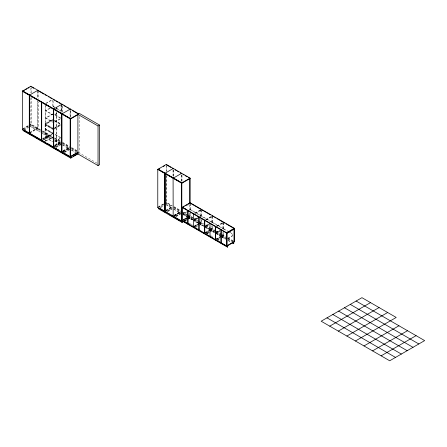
<?xml version="1.0" encoding="UTF-8"?>
<svg xmlns="http://www.w3.org/2000/svg" width="447" height="447" viewBox="0 0 447 447"><rect width="100%" height="100%" fill="white"/><g stroke="black" fill="none" stroke-linecap="round" stroke-linejoin="round"><path stroke-width="0.34" stroke-dasharray="2.23 1.68" d="M45.98 103.184L52.243 99.569M45.717 103.687L52.55 99.742M49.701 108.213L45.717 110.515L53.668 115.102M50.271 108.241L45.717 110.867L52.534 114.806M22.624 128.814L28.524 125.406M29.111 125.065L30.882 124.042L40.291 129.479M22.624 129.166L28.524 125.763M28.831 125.585L31.189 124.221L31.189 97.161M23.445 129.049L28.614 126.065M23.713 129.926L28.301 127.272M24.021 130.105L28.614 127.451M52.55 113.929L45.717 117.874L53.668 122.461M53.12 113.957L45.717 118.231L52.534 122.165M54.808 114.443L57.652 112.8M54.808 114.801L58.222 112.828M29.904 132.334L37.576 127.909L37.576 100.849M53.668 129.328L45.102 124.383L45.102 123.668L52.807 119.22M29.625 132.854L37.883 128.088M52.807 119.572L45.102 124.026L53.668 128.971M29.625 133.212L38.191 128.267L38.191 101.899M45.102 124.383L52.807 119.93M52.55 120.439L45.717 124.383L45.717 141.157L45.41 140.978L45.41 124.205M53.595 133.776L45.102 128.87L45.102 124.914L45.41 124.735L53.908 129.641M54.808 121.807L61.066 118.187L54.819 114.583M54.808 122.16L61.066 118.544L54.819 114.94M45.102 128.87L45.41 128.691L52.774 132.943M53.595 138.268L45.102 133.362L45.102 129.406L45.41 129.228L53.908 134.134M54.808 127.602L61.066 123.987M45.102 133.362L45.41 133.184L52.774 137.436M53.975 128.434L60.809 124.489M54.808 128.311L61.066 124.696M53.975 129.149L60.809 125.205M42.42 138.682L48.159 135.368L48.159 136.748L42.996 139.732M42.733 138.861L48.472 135.547L48.472 136.927L43.303 139.911M52.55 133.513L45.717 137.458L52.534 141.392M42.465 139.369L48.779 135.72L48.779 137.106L42.465 140.755M53.12 133.541L45.717 137.816L52.534 141.749M45.41 140.978L52.243 137.033M45.717 141.157L52.55 137.212M54.808 141.386L61.066 137.771L54.819 134.167M54.808 141.744L61.066 138.129L53.685 133.865M54.808 145.091L61.066 141.47M54.545 145.593L60.809 141.978M54.283 146.102L61.094 142.168M54.517 146.325L60.826 142.677L60.826 144.063L55.087 147.376M53.735 147.13L61.138 142.856L53.361 138.369M54.556 147.013L60.87 143.364M55.394 147.555L61.138 144.241L53.361 139.749M56.277 147.404L60.87 144.75M62.988 150.756L69.475 147.007M63.295 150.935L69.196 147.527M63.088 151.27L69.397 147.627M63.016 151.449L69.503 147.706M63.396 151.449L69.71 147.806M63.128 151.958L69.441 148.315M64.234 151.997L69.397 149.013M64.541 152.17L69.134 149.522M64.279 152.684L69.441 149.7M158.048 207L163.948 203.592M164.535 203.251L166.306 202.234L172.14 205.598M158.355 207.179L163.948 203.949M164.535 203.608L166.306 202.586L172.14 205.955M163.462 204.586L158.869 207.235L158.562 207.056M160.283 207.447L163.731 205.464M160.596 207.626L163.462 205.972M165.921 210.185L171.821 206.777M165.831 210.593L172.145 206.944M165.049 211.397L172.129 207.313M165.871 211.28L172.184 207.631M166.977 211.314L172.145 208.33M167.86 211.163L171.877 208.838M167.597 211.671L172.184 209.017M187.533 205.274L188.673 204.614M173.715 215.365L180.202 211.615M174.023 215.543L180.51 211.794M174.403 215.538L180.717 211.895M173.743 216.057L180.51 212.152M174.71 215.717L180.448 212.403M175.593 215.566L180.756 212.582M175.548 216.264L180.717 213.28M175.855 216.437L180.448 213.789M176.168 216.616L180.756 213.968M183.549 213.47L186.969 211.498M189.243 210.179L190.383 209.526L200.826 215.555L199.686 216.214M186.969 211.85L182.979 214.152L187.042 216.499M183.276 219.522L189.763 215.778L189.763 213.001M181.817 220.723L187.226 217.6M187.712 217.315L190.076 215.951M194.875 213.096L200.256 209.989M187.377 217.689L183.443 219.958L183.907 220.226L188.399 217.633M194.875 213.454L200.563 210.168M182.331 220.779L190.383 216.13L190.383 213.353M183.751 220.136L188.248 217.544M195.752 213.303L200.876 210.347M184.315 220.662L187.187 219.008M184.566 220.695L187.377 219.075M184.628 220.84L189.528 218.013M184.315 221.198L187.125 219.578M187.684 219.253L189.372 218.276L189.372 216.896M184.466 221.287L187.276 219.667M187.841 219.343L189.528 218.365L189.528 216.627M194.562 219.17L199.116 216.538M194.562 219.527L197.982 217.555M198.027 217.885L194.043 220.181L198.105 222.528M200.306 216.566L201.441 215.912L211.889 221.941M198.597 217.912L194.043 220.539L198.105 222.885M199.166 217.583L201.441 216.264L211.889 222.299M194.562 225.78L198.552 223.478M199.116 223.148L200.826 222.165L200.826 219.382M205.626 219.661L211.319 216.376M193.735 226.612L198.289 223.981M198.859 223.656L201.133 222.338M194.506 226.344L199.563 223.427M205.933 219.84L211.057 216.879M193.735 226.97L198.597 224.159M198.859 224.008L201.441 222.517L201.441 219.74M194.814 226.523L199.306 223.93M206.24 220.019L211.934 216.728M196.188 226.758L198.44 225.461M194.814 227.909L198.183 225.964M198.747 225.64L200.435 224.662L200.435 223.282M205.626 225.556L208.47 223.913M205.626 225.914L209.04 223.941M209.09 224.271L205.106 226.568L209.168 228.914M211.364 222.952L212.504 222.299L222.947 228.328L221.813 228.987M209.09 224.623L205.106 226.925L209.168 229.272M205.626 232.161L209.04 230.194M209.609 229.864L211.889 228.546L211.889 225.769M216.689 226.048L222.12 222.913M204.793 232.999L208.783 230.697M209.347 230.367L212.196 228.724M210.062 230.138L205.564 232.731L206.916 233.513M204.793 233.356L212.504 228.903L212.504 226.126M216.996 226.227L222.69 222.941M205.877 232.909L211.492 229.663L211.492 231.049L205.877 234.295M217.303 226.405L222.997 223.114M206.028 232.999L209.961 230.73M210.526 230.406L211.649 229.752M206.693 233.468L210.062 231.524M206.844 233.557L210.213 231.607M211.649 230.781L211.342 230.959L211.342 229.579M206.592 234.06L208.838 232.764M209.403 232.434L211.649 231.138L211.649 229.4M216.119 232.272L219.533 230.3M216.119 232.624L220.103 230.328M220.147 230.658L216.164 232.954L220.226 235.301M220.147 231.01L216.164 233.312L220.226 235.658M215.549 239.206L220.103 236.575M220.673 236.251L222.947 234.932L222.947 232.155M215.856 239.385L223.26 235.111M216.627 239.117L221.125 236.524M215.856 239.743L223.567 235.29L223.567 233.205M216.935 239.296L221.433 236.703M217.75 239.855L221.125 237.905M216.935 240.682L220.31 238.732M220.868 238.407L222.556 237.435L222.556 236.05M227.746 238.329L232.87 235.368M227.746 238.687L232.87 235.725M53.12 106.241L54.819 107.224M57.093 108.537L61.066 110.828M53.12 106.598L55.389 107.906M55.959 108.235L61.066 111.186M54.523 120.209L61.373 124.165M54.523 120.561L60.803 124.188M54.523 120.919L60.803 124.545M45.102 123.668L52.522 127.954M45.102 124.914L53.595 129.82M223.567 228.685L227.629 231.026M229.948 232.367L232.848 234.044M190.383 209.883L200.826 215.912M212.504 222.651L222.947 228.685M223.567 229.037L227.629 231.384M228.21 231.719L232.848 234.401M45.102 129.406L53.595 134.312M42.705 130.87L52.349 136.441M54.758 137.832L60.786 141.313M62.591 142.353L69.179 146.158M71.57 147.538L76.962 150.65M173.905 206.62L180.493 210.425M183.488 212.152L187.081 214.225M187.679 214.571L194.149 218.309M194.73 218.644L199.39 221.332M199.971 221.667L203.463 223.684M205.793 225.031L209.867 227.383M210.448 227.719L215.689 230.741M216.27 231.077L221.511 234.105M222.092 234.44L225.584 236.457M227.914 237.798L234.317 241.497M40.291 129.837L30.882 124.4L30.882 96.988M42.705 131.228L52.349 136.793M54.758 138.184L60.786 141.665M62.591 142.71L70.375 147.203M71.57 147.896L76.962 151.008M173.905 206.978L181.689 211.47M182.292 211.817L187.081 214.582M187.679 214.929L192.987 217.991M193.568 218.326L198.222 221.014M198.809 221.349L203.463 224.042M205.793 225.383L209.867 227.735M210.448 228.076L215.689 231.099M216.27 231.434L221.511 234.457M222.092 234.798L225.584 236.815M227.914 238.156L233.155 241.184M97.211 163.289L79.443 153.03L79.443 116.242M40.504 130.591L30.335 124.719L30.335 126.456M41.102 130.937L52.472 137.497M54.864 138.877L60.848 142.336M62.641 143.37L69.229 147.175M71.626 148.555L76.415 151.321M165.759 202.904L172.179 206.609M173.905 207.609L181.331 211.895M181.918 212.236L187.187 215.275M187.768 215.61L193.713 219.041M194.311 219.388L199.692 222.494M200.29 222.841L203.279 224.567M205.67 225.947L215.834 231.814M216.432 232.161L221.215 234.921M221.813 235.267L227.193 238.374M227.791 238.72L233.77 242.173M30.027 124.897L40.196 130.77M42.588 132.15L52.757 138.022M62.334 143.548L70.715 148.387M71.313 148.734L77.901 152.539M165.451 203.083L171.866 206.788M173.592 207.782L180.454 211.744M183.365 213.426L193.998 219.566M194.596 219.913L199.379 222.673M199.977 223.019L204.765 225.78M205.363 226.126L210.146 228.886M215.527 231.993L211.185 229.49L211.185 230.87L215.527 233.379M216.124 232.339L221.505 235.446M222.103 235.792L225.69 237.86M228.082 239.24L232.865 242.006M182.979 213.8L187.042 216.141M187.623 216.477L192.847 219.494M198.686 222.863L203.329 225.545M209.744 229.25L214.387 231.932M220.807 235.636L225.45 238.318M187.623 216.834L192.847 219.846M198.686 223.221L203.329 225.897M209.744 229.607L214.387 232.284M220.807 235.994L225.45 238.67M40.504 131.977L30.335 126.104L30.027 126.283L40.196 132.15M41.102 132.318L52.472 138.883M54.864 140.263L60.848 143.716M62.641 144.755L69.229 148.56M71.626 149.941L75.817 152.36M165.759 204.29L172.179 207.995M173.905 208.989L180.761 212.951M181.918 213.616L187.187 216.661M187.768 216.996L192.517 219.74M193.115 220.08L198.496 223.187M199.094 223.534L203.279 225.953M205.67 227.333L215.834 233.2M216.432 233.546L221.215 236.307M221.813 236.653L227.193 239.76M227.791 240.106L230.781 241.827M42.588 133.536L52.757 139.408M62.334 144.934L70.715 149.773M71.313 150.119L75.504 152.539M166.033 204.804L171.866 208.173M173.592 209.168L180.454 213.13M183.365 214.811L193.998 220.952M194.596 221.299L199.379 224.059M199.977 224.405L204.765 227.165M205.363 227.512L210.146 230.272M216.124 233.725L221.505 236.832M222.103 237.173L225.69 239.246M228.082 240.626L230.473 242.006M184.198 220.393L186.589 221.773M188.98 223.154L190.774 224.193M191.372 224.534L193.763 225.919M194.361 226.26L195.557 226.953M197.948 228.333L200.34 229.713M210.503 235.58L212.895 236.966M217.08 239.38L218.874 240.413M223.567 222.79L223.567 230.428M223.26 222.612L223.26 229.557M223.26 232.334L223.26 235.468M222.947 222.433L222.947 229.378M222.248 235.876L222.248 237.256M212.504 216.404L212.504 223.349M212.196 216.225L212.196 223.17M212.196 225.947L212.196 229.082M211.889 216.046L211.889 222.992M201.441 210.017L201.441 216.963M201.133 209.839L201.133 216.784M201.133 219.561L201.133 222.695M200.826 209.66L200.826 216.605M200.122 223.103L200.122 224.483M190.383 203.631L190.383 210.576M190.076 203.452L190.076 210.403M190.076 213.174L190.076 216.309M189.763 204.676L189.763 210.224M189.215 216.806L189.215 218.186M189.064 216.717L189.064 218.102M188.908 216.627L188.908 218.013M182.002 175.213L182.002 181.46M181.689 175.034L181.689 181.281M181.381 174.855L181.381 181.795M173.615 169.681L173.615 176.615M173.307 170.195L173.307 176.442M173 170.016L173 176.263M166.614 164.943L166.614 171.19M166.614 176.045L166.614 202.413M166.306 166.15L166.306 171.704M166.306 175.174L166.306 202.586M70.682 110.945L70.682 117.192M70.375 110.767L70.375 117.013M70.067 109.202L70.067 117.527M62.301 106.107L62.301 112.348M61.993 105.928L61.993 112.175M61.686 104.363L61.686 111.996M61.373 104.185L61.373 112.448M61.066 105.386L61.066 112.275M56.752 107.213L56.752 109.291M56.752 112.068L56.752 144.677L56.439 144.498L56.439 112.583M56.439 107.034L56.439 109.806M53.12 100.793L53.12 107.682M52.807 99.927L52.807 107.504M45.717 104.38L45.717 123.668L45.41 123.489L45.41 105.576M38.191 90.797L38.191 99.122M37.883 91.317L37.883 98.251M37.883 101.028L37.883 128.445M37.576 90.445L37.576 98.072M31.189 86.757L31.189 92.998M30.882 87.964L30.882 92.825"/><path stroke-width="0.67" d="M24.395 90.322L22.624 91.344L22.624 90.987L30.882 86.221L78.756 113.862L78.756 114.22L72.174 110.415M53.701 147.069L53.394 147.247L22.35 129.328L22.35 91.227L22.657 91.048L53.701 108.973L53.735 147.13L52.5 146.381M25.574 89.64L26.753 88.964M27.932 88.282L29.111 87.601M29.658 95.088L29.351 95.267L29.351 133.368L29.658 133.189M41.403 102.229L41.716 102.05L41.716 140.151L41.403 140.33L41.336 102.19L41.644 102.011L41.644 140.112L41.336 140.291M22.35 91.227L53.394 109.146L61.993 104.185L63.189 105.229M62.083 151.913L61.775 152.086L53.472 147.292L53.472 109.197L53.78 109.018L62.083 113.812M22.35 129.328L22.657 129.149M53.472 109.197L61.775 113.991L70.375 109.023L70.375 109.381M78.169 152.382L70.157 156.931L61.854 152.136L61.854 114.035L62.161 113.856L70.464 118.651L70.503 156.808M29.591 133.15L29.284 133.329L29.284 95.228L37.883 90.266L37.883 90.618M61.854 114.035L70.157 118.829L79.443 113.465L99.58 125.093L99.58 164.658L98.038 165.546L77.594 153.746L77.594 152.36L77.901 152.539M70.503 118.986L78.169 114.561M53.472 147.292L53.78 147.119M77.901 153.919L77.901 114.359L98.038 125.981L99.58 125.093M61.854 152.136L62.161 151.958M70.503 156.456L78.169 152.025M73.001 156.394L77.018 154.075M26.725 132.329L23.138 130.256L22.831 130.435L70.704 158.076L78.208 153.746M165.016 211.336L164.708 211.515L157.774 207.514L157.774 169.413L166.306 164.407L190.076 178.13L190.076 203.463M159.819 168.513L158.048 169.53L158.048 169.178L181.817 182.896L181.817 221.075M163.356 166.468L164.535 165.787M157.774 169.413L164.708 173.414L173.307 168.452L173.307 168.81L173 168.631M173.397 178.079L165.094 173.285L164.787 173.464L173.09 178.258L173.168 216.404L181.476 221.198L181.784 221.019M173.09 178.258L181.689 173.291L181.689 173.648L180.493 172.955M181.784 182.918L173.481 178.124L173.168 178.303L181.476 183.097L190.076 178.13M181.817 183.253L190.076 178.487L188.276 177.448M157.774 207.514L158.082 207.335M164.708 173.414L164.787 211.56L165.094 211.386L165.094 173.285M165.256 212.666L165.871 212.666M226.607 233.088L182.365 207.548L182.365 207.19L190.076 202.737L234.317 228.283L234.317 241.855L226.92 246.129L226.92 232.915M182.957 207.201L184.142 206.52M185.332 205.832L187.226 204.737M188.366 204.083L189.506 203.424M182.706 207.43L182.398 207.604L182.398 220.74L226.646 246.286M173.397 216.18L173.09 216.354L164.787 211.56M173.168 216.404L173.481 216.225M193.769 213.811L193.389 213.951L193.462 227.126L193.769 226.947M182.706 220.561L182.024 220.958L182.024 222.343L183.6 221.433M199.228 216.968L198.921 217.147L198.993 230.322L198.993 217.186M188.17 223.718L187.863 223.897L187.863 210.76M188.237 223.757L187.93 223.936L187.93 210.8M204.832 220.198L204.519 220.377L204.519 233.513M193.389 227.087L193.702 226.908M210.291 223.355L209.984 223.534L210.051 236.709L210.358 236.53M210.051 223.573L210.358 223.394M215.823 226.545L215.515 226.724L215.515 239.86L215.823 239.681M204.832 233.334L204.452 233.474L204.452 220.337L204.76 220.159L204.793 233.356L203.631 232.68M205.413 234.384L205.721 234.206M221.421 229.78L221.047 229.92L221.047 243.051L221.354 242.877M209.984 236.664L210.291 236.491M226.886 232.932L226.886 246.068L226.573 246.247L226.607 232.736L234.317 228.283M226.573 233.11L234.317 228.64L227.741 224.841M226.92 233.267L234.317 228.998L234.01 228.819L234.01 241.319L234.317 241.497L226.92 245.772M183.292 221.611L227.534 247.157L227.841 245.593M232.267 243.045L233.77 243.554L233.77 242.173M329.741 326.159L370.513 302.619M338.306 331.104L379.078 307.564M346.872 336.049L387.644 312.509M355.438 340.994L396.21 317.454L361.947 297.674L321.175 321.214L389.7 360.779L424.65 340.603L356.125 301.038M364.003 345.944L398.953 325.762M372.569 350.889L407.519 330.707M381.135 355.834L416.084 335.658M32.631 87.59L33.799 88.26M38.487 90.97L43.912 94.099M45.113 94.798L46.32 95.49M48.131 96.535L49.338 97.234M50.539 97.927L51.746 98.625M53.556 99.67L54.758 100.363M55.964 101.061L57.775 102.106M58.976 102.799L60.183 103.497M64.39 105.922L65.586 106.615M66.782 107.308L68.581 108.342M70.067 109.202L70.682 109.56M170.972 167.457L166.306 164.764L166.306 164.407M175.107 169.843L176.302 170.536M177.498 171.229L178.699 171.916M182.89 174.336L184.086 175.028M185.281 175.721L187.081 176.761M22.624 90.987L70.503 118.628M158.082 169.234L165.016 173.24L165.049 211.397L159.216 208.028M190.657 203.43L198.809 208.134M199.044 208.274L202.631 210.347M202.882 210.492L204.044 211.163M204.424 211.381L210.448 214.862M213.392 216.56L212.196 215.867L212.196 216.225M214.526 217.214L215.784 217.94M216.851 218.555L218.773 219.667M219.181 219.902L225.003 223.26M226.171 223.936L227.333 224.606M182.365 207.19L226.607 232.736M184.348 208.375L185.438 209.006M350.297 304.401L418.828 343.966M344.475 307.765L413 347.325M204.793 232.999L205.106 233.178M182.672 220.583L188.494 223.941M188.785 224.07L190.97 225.333M191.987 225.958L193.154 226.635M194.316 227.305L202.575 232.032M205.961 234.027L209.453 236.044M210.615 236.714L214.107 238.732M217.605 240.749L221.097 242.766M225.752 245.453L221.421 242.917L221.114 243.09L221.114 229.959M70.704 156.333L71.017 157.897L70.704 157.718M182.024 220.6L182.331 222.165L181.158 221.488M338.647 311.129L407.178 350.688M23.792 129.842L27.289 131.865M28.435 132.485L29.625 133.212L29.625 132.854M30.228 133.558L45.901 142.604M47.108 143.263L51.327 145.739M55.534 148.169L56.73 148.857M57.931 149.516L59.121 150.242M60.921 151.276L62.116 151.969L62.116 151.611M63.318 152.662L69.9 156.467M165.647 211.744L167.469 212.755M168.653 213.437L169.843 214.163M171.028 214.806L172.833 215.89M174.034 216.583L175.258 217.253M176.442 217.935L178.224 219.002M179.409 219.65L180.622 220.388M27.926 133.022L32.111 135.435M33.307 136.128L34.503 136.821M36.302 137.855L37.498 138.548M38.693 139.235L39.889 139.928M41.683 140.967L42.884 141.654M44.08 142.347L47.667 144.42M49.461 145.454L53.053 147.527M58.44 150.639L54.249 148.22L53.942 148.398L53.942 147.013M59.635 151.332L60.837 152.019M62.032 152.712L63.832 153.751M65.027 154.438L66.223 155.131M68.022 156.171L69.218 156.858M158.869 208.62L158.255 208.62L182.024 222.343M160.311 209.453L161.479 210.129M163.233 211.14L164.982 212.146M169.564 214.795L170.709 215.454M171.849 216.113L172.995 216.773M179.99 220.812L174.134 217.432L173.827 217.611L173.827 216.225M332.825 314.487L401.35 354.052M326.997 317.851L395.528 357.416M233.463 242.347L233.463 243.732M227.534 245.772L227.534 247.157M215.583 226.763L215.583 239.899M189.763 178.308L189.763 203.284M181.476 183.097L181.476 221.198M98.038 125.981L98.038 165.546M70.704 156.69L70.704 158.076M70.157 118.829L70.157 156.931M61.775 113.991L61.775 152.086M53.394 109.146L53.394 147.247M30.882 86.221L30.882 86.578"/></g></svg>
